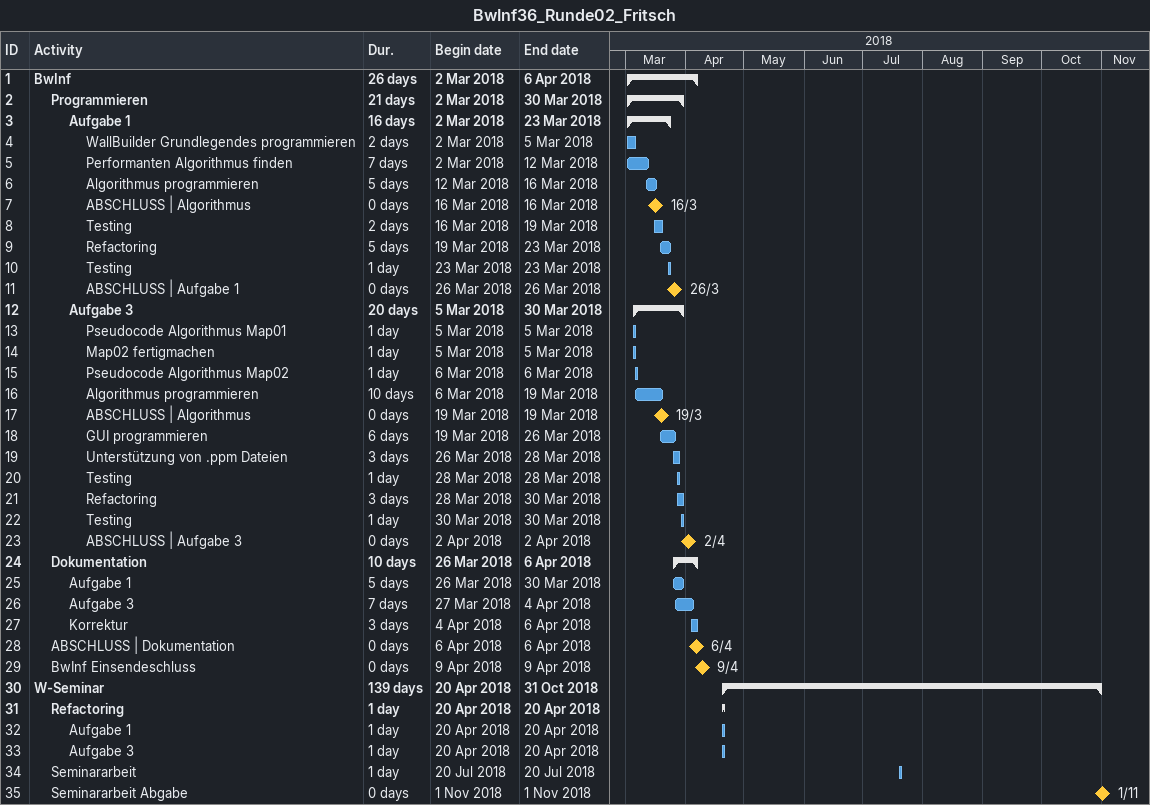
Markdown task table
BwInf36_Runde02_Fritsch

| ID | Level | Task | Duration | Start | Finish |
|---|---|---|---|---|---|
| 1 | 1 | **BwInf** | 26d | 2018-03-02 | 2018-04-06 |
| 2 | 2 | **Programmieren** | 21d | 2018-03-02 | 2018-03-30 |
| 3 | 3 | **Aufgabe 1** | 16d | 2018-03-02 | 2018-03-23 |
| 4 | 4 | WallBuilder Grundlegendes programmieren | 2d | 2018-03-02 | 2018-03-05 |
| 5 | 4 | Performanten Algorithmus finden | 7d | 2018-03-02 | 2018-03-12 |
| 6 | 4 | Algorithmus programmieren | 5d | 2018-03-12 | 2018-03-16 |
| 7 | 4 | ABSCHLUSS \| Algorithmus | 0d | 2018-03-16 | 2018-03-16 |
| 8 | 4 | Testing | 2d | 2018-03-16 | 2018-03-19 |
| 9 | 4 | Refactoring | 5d | 2018-03-19 | 2018-03-23 |
| 10 | 4 | Testing | 1d | 2018-03-23 | 2018-03-23 |
| 11 | 4 | ABSCHLUSS \| Aufgabe 1 | 0d | 2018-03-26 | 2018-03-26 |
| 12 | 3 | **Aufgabe 3** | 20d | 2018-03-05 | 2018-03-30 |
| 13 | 4 | Pseudocode Algorithmus Map01 | 1d | 2018-03-05 | 2018-03-05 |
| 14 | 4 | Map02 fertigmachen | 1d | 2018-03-05 | 2018-03-05 |
| 15 | 4 | Pseudocode Algorithmus Map02 | 1d | 2018-03-06 | 2018-03-06 |
| 16 | 4 | Algorithmus programmieren | 10d | 2018-03-06 | 2018-03-19 |
| 17 | 4 | ABSCHLUSS \| Algorithmus | 0d | 2018-03-19 | 2018-03-19 |
| 18 | 4 | GUI programmieren | 6d | 2018-03-19 | 2018-03-26 |
| 19 | 4 | Unterstützung von .ppm Dateien | 3d | 2018-03-26 | 2018-03-28 |
| 20 | 4 | Testing | 1d | 2018-03-28 | 2018-03-28 |
| 21 | 4 | Refactoring | 3d | 2018-03-28 | 2018-03-30 |
| 22 | 4 | Testing | 1d | 2018-03-30 | 2018-03-30 |
| 23 | 4 | ABSCHLUSS \| Aufgabe 3 | 0d | 2018-04-02 | 2018-04-02 |
| 24 | 2 | **Dokumentation** | 10d | 2018-03-26 | 2018-04-06 |
| 25 | 3 | Aufgabe 1 | 5d | 2018-03-26 | 2018-03-30 |
| 26 | 3 | Aufgabe 3 | 7d | 2018-03-27 | 2018-04-04 |
| 27 | 3 | Korrektur | 3d | 2018-04-04 | 2018-04-06 |
| 28 | 2 | ABSCHLUSS \| Dokumentation | 0d | 2018-04-06 | 2018-04-06 |
| 29 | 2 | BwInf Einsendeschluss | 0d | 2018-04-09 | 2018-04-09 |
| 30 | 1 | **W-Seminar** | 139d | 2018-04-20 | 2018-10-31 |
| 31 | 2 | **Refactoring** | 1d | 2018-04-20 | 2018-04-20 |
| 32 | 3 | Aufgabe 1 | 1d | 2018-04-20 | 2018-04-20 |
| 33 | 3 | Aufgabe 3 | 1d | 2018-04-20 | 2018-04-20 |
| 34 | 2 | Seminararbeit | 1d | 2018-07-20 | 2018-07-20 |
| 35 | 2 | Seminararbeit Abgabe | 0d | 2018-11-01 | 2018-11-01 |
